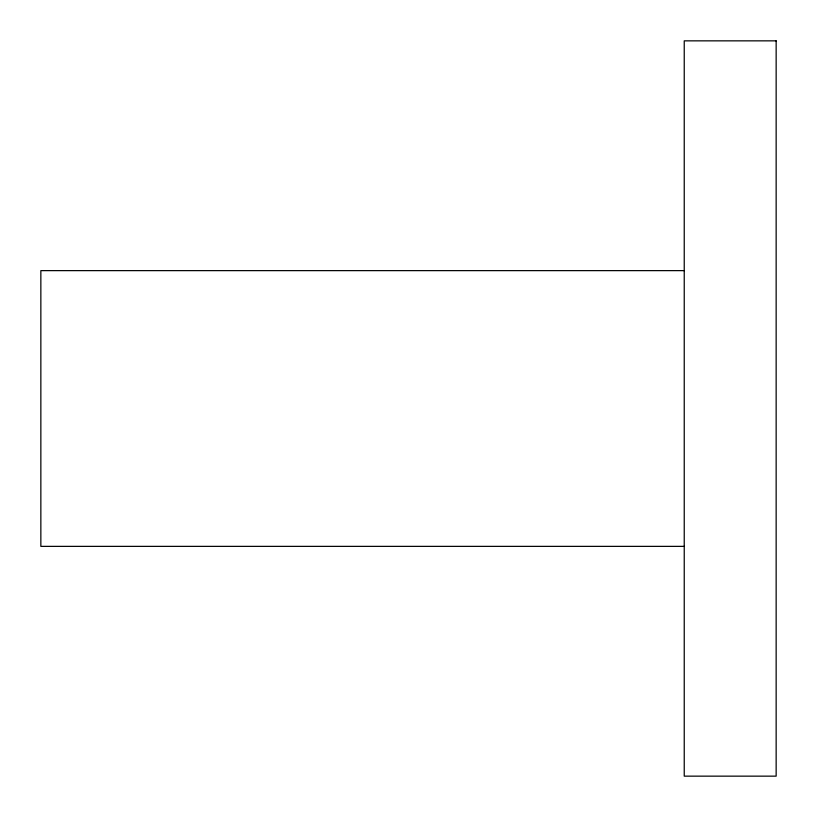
<?xml version="1.0" encoding="UTF-8"?>
<svg xmlns="http://www.w3.org/2000/svg" width="817" height="817" viewBox="0 0 817 817"><rect width="100%" height="100%" fill="white"/><g stroke="black" fill="none" stroke-linecap="round" stroke-linejoin="round"><path stroke-width="1.23" d="M684.237 270.631L40.85 270.631L40.85 546.369L684.237 546.369M776.15 40.85L684.237 40.85L684.237 776.15L776.15 776.15L776.15 40.85"/></g></svg>
